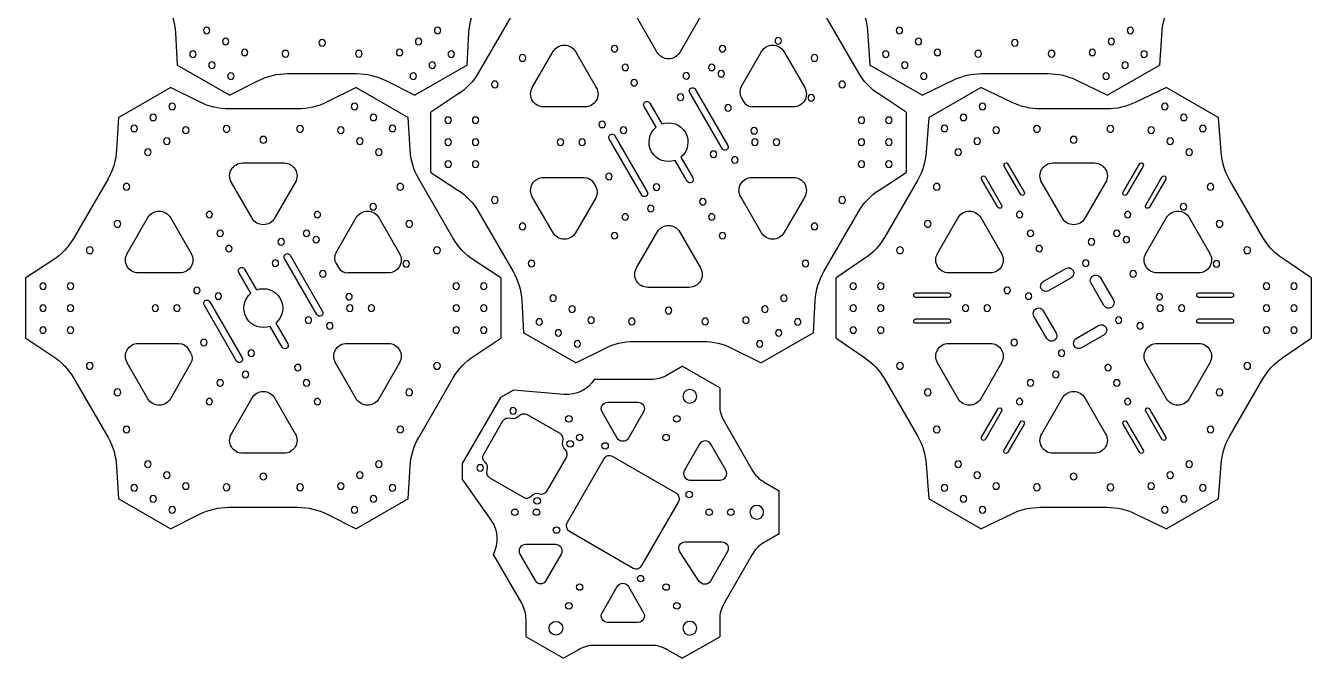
# Model space of a CAD drawing. Extents: x 8 to 603, y 6 to 603.
# Drawn here: x 8 to 603, y 6 to 299 of the extents above; entities that cross this region are included whole.
import ezdxf

# ---------------------------------------------------------------- set-up
doc = ezdxf.new("R2010")
doc.units = 0
doc.layers.add('1', color=7, linetype='CONTINUOUS')

msp = doc.modelspace()

# ---------------------------------------------------------------- linework, layer by layer
at = {"layer": '1', "color": 163, "linetype": 'CONTINUOUS'}
for p, q in [((233.80478, 305.350001), (217.828979, 277.679102)), ((300.509661, 286.997433), (290.901965, 303.638449)), ((320.509661, 303.638449), (310.901965, 286.997433)), ((393.582647, 277.679102), (377.606846, 305.350001)), ((77.444585, 296.078674), (78.27389, 281.101617)), ((212.47064, 281.101617), (213.299945, 296.078674)), ((397.795811, 297.060582), (398.940986, 281.101617)), ((533.137736, 281.101617), (534.282911, 297.060582)), ((242.663667, 270.694044), (252.271362, 287.33506)), ((262.663667, 287.33506), (272.271362, 270.694044)), ((339.36729, 271.087265), (348.747959, 287.33506)), ((359.140264, 287.33506), (368.747959, 270.694044)), ((102.47064, 267.131617), (78.27389, 281.101617)), ((212.47064, 281.101617), (188.27389, 267.131617)), ((423.137736, 267.131617), (398.940986, 281.101617)), ((533.137736, 281.101617), (508.940986, 267.131617)), ((102.47064, 267.131617), (115.855805, 273.901946)), ((129.396464, 277.131617), (161.348066, 277.131617)), ((174.888725, 273.901946), (188.27389, 267.131617)), ((423.137736, 267.131617), (437.531193, 274.119349)), ((450.63319, 277.131617), (481.445532, 277.131617)), ((494.547529, 274.119349), (508.940986, 267.131617)), ((51.063251, 256.809902), (75.260001, 270.779902)), ((88.645166, 264.009572), (75.260001, 270.779902)), ((161.063251, 270.779902), (147.678086, 264.009572)), ((161.063251, 270.779902), (185.260001, 256.809902)), ((330.526321, 242.400273), (315.526321, 268.381036)), ((318.124397, 269.881036), (333.124397, 243.900273)), ((426.151625, 256.809902), (450.348375, 270.779902)), ((464.741832, 263.79217), (450.348375, 270.779902)), ((536.151625, 270.779902), (521.758168, 263.79217)), ((536.151625, 270.779902), (560.348375, 256.809902)), ((208.261673, 267.567382), (195.705813, 259.360655)), ((299.969715, 252.325868), (294.406775, 261.961163)), ((297.004851, 263.461163), (302.567791, 253.825868)), ((339.36729, 266.087265), (340.460342, 264.194044)), ((415.705813, 259.360655), (403.149953, 267.567382)), ((51.063251, 256.809902), (50.233946, 241.832844)), ((134.137427, 260.779902), (102.185825, 260.779902)), ((186.089306, 241.832844), (185.260001, 256.809902)), ((195.705813, 231.420655), (195.705813, 259.360655)), ((267.07521, 261.694044), (247.85982, 261.694044)), ((363.551806, 261.694044), (344.790469, 261.694044)), ((415.705813, 259.360655), (415.705813, 231.420655)), ((426.151625, 256.809902), (425.00645, 240.850936)), ((508.656171, 260.779902), (477.843829, 260.779902)), ((561.49355, 240.850936), (560.348375, 256.809902)), ((293.287229, 220.900273), (278.287229, 246.881036)), ((280.885305, 248.381036), (295.885305, 222.400273)), ((311.441911, 238.455441), (317.004851, 228.820146)), ((108.553931, 235.779902), (127.769321, 235.779902)), ((314.406775, 227.320146), (308.843835, 236.955441)), ((468.572127, 221.275437), (461.072127, 234.265818)), ((462.831891, 235.281818), (470.331891, 222.291437)), ((483.642305, 235.779902), (502.857695, 235.779902)), ((516.168109, 222.291437), (523.668109, 235.281818)), ((525.427873, 234.265818), (517.927873, 221.275437)), ((46.260593, 228.491454), (30.284792, 200.820555)), ((112.965474, 210.138886), (103.357778, 226.779902)), ((132.965474, 226.779902), (123.357778, 210.138886)), ((206.03846, 200.820555), (190.062659, 228.491454)), ((195.705813, 231.420655), (208.261673, 223.213927)), ((247.85982, 229.087265), (266.621156, 229.087265)), ((270.951284, 226.587265), (272.044336, 224.694044)), ((344.336416, 229.087265), (363.551806, 229.087265)), ((403.149953, 223.213927), (415.705813, 231.420655)), ((421.064152, 227.99814), (405.657981, 201.313869)), ((458.152109, 215.259437), (450.652109, 228.249818)), ((452.411873, 229.265818), (459.911873, 216.275437)), ((488.053848, 210.138886), (478.446152, 226.779902)), ((508.053848, 226.779902), (498.446152, 210.138886)), ((526.588127, 216.275437), (534.088127, 229.265818)), ((535.847891, 228.249818), (528.347891, 215.259437)), ((580.842019, 201.313869), (565.435848, 227.99814)), ((252.271362, 203.446249), (242.663667, 220.087265)), ((272.044336, 219.694044), (262.663667, 203.446249)), ((348.747959, 203.446249), (339.140264, 220.087265)), ((368.747959, 220.087265), (359.140264, 203.446249)), ((55.11948, 193.835496), (64.727175, 210.476513)), ((75.11948, 210.476513), (84.727175, 193.835496)), ((151.823103, 194.228718), (161.203772, 210.476513)), ((171.596077, 210.476513), (181.203772, 193.835496)), ((217.828979, 213.102207), (233.80478, 185.431308)), ((377.606846, 185.431308), (393.582647, 213.102207)), ((430.207854, 193.835496), (439.815549, 210.476513)), ((450.207854, 210.476513), (459.815549, 193.835496)), ((526.684451, 193.835496), (536.292146, 210.476513)), ((546.684451, 210.476513), (556.292146, 193.835496)), ((290.901965, 187.14286), (300.509661, 203.783876)), ((310.901965, 203.783876), (320.509661, 187.14286)), ((20.717486, 190.708835), (8.161626, 182.502107)), ((142.982134, 165.541726), (127.982134, 191.522488)), ((130.58021, 193.022488), (145.58021, 167.041726)), ((228.161626, 182.502107), (215.605766, 190.708835)), ((396.498282, 191.473341), (383.25, 182.502107)), ((603.25, 182.502107), (590.001718, 191.473341)), ((79.531023, 184.835496), (60.315633, 184.835496)), ((112.425528, 175.46732), (106.862588, 185.102615)), ((109.460664, 186.602615), (115.023604, 176.96732)), ((151.823103, 189.228718), (152.916155, 187.335496)), ((176.007619, 184.835496), (157.246282, 184.835496)), ((454.619397, 184.835496), (435.404007, 184.835496)), ((479.178848, 180.904058), (489.571152, 186.904058)), ((551.095993, 184.835496), (531.880603, 184.835496)), ((8.161626, 154.562107), (8.161626, 182.502107)), ((228.161626, 182.502107), (228.161626, 154.562107)), ((383.25, 154.562107), (383.25, 182.502107)), ((492.071152, 182.573931), (481.678848, 176.573931)), ((507.291824, 169.710955), (501.291824, 180.10326)), ((505.621951, 182.60326), (511.621951, 172.210955)), ((603.25, 182.502107), (603.25, 154.562107)), ((315.313508, 178.14286), (296.098118, 178.14286)), ((420.234, 175.564107), (435.234, 175.564107)), ((435.234, 173.532107), (420.234, 173.532107)), ((551.266, 175.564107), (566.266, 175.564107)), ((566.266, 173.532107), (551.266, 173.532107)), ((105.743042, 144.041726), (90.743042, 170.022488)), ((93.341118, 171.522488), (108.341118, 145.541726)), ((237.778133, 172.089918), (238.607438, 157.11286)), ((372.804188, 157.11286), (373.633493, 172.089918)), ((479.208176, 167.35326), (485.208176, 156.960955)), ((123.897724, 161.596894), (129.460664, 151.961599)), ((420.234, 163.532107), (435.234, 163.532107)), ((435.234, 161.500107), (420.234, 161.500107)), ((480.878049, 154.460955), (474.878049, 164.85326)), ((551.266, 163.532107), (566.266, 163.532107)), ((566.266, 161.500107), (551.266, 161.500107)), ((126.862588, 150.461599), (121.299648, 160.096894)), ((262.804188, 143.14286), (238.607438, 157.11286)), ((372.804188, 157.11286), (348.607438, 143.14286)), ((494.428848, 154.490283), (504.821152, 160.490283)), ((507.321152, 156.160156), (496.928848, 150.160156)), ((8.161626, 154.562107), (20.717486, 146.355379)), ((60.315633, 152.228718), (79.076969, 152.228718)), ((83.407096, 149.728718), (84.500149, 147.835496)), ((156.792229, 152.228718), (176.007619, 152.228718)), ((215.605766, 146.355379), (228.161626, 154.562107)), ((262.804188, 143.14286), (276.189353, 149.91319)), ((289.730012, 153.14286), (321.681614, 153.14286)), ((335.222273, 149.91319), (348.607438, 143.14286)), ((383.25, 154.562107), (396.498282, 145.590874)), ((435.404007, 152.228718), (454.619397, 152.228718)), ((531.880603, 152.228718), (551.095993, 152.228718)), ((590.001718, 145.590874), (603.25, 154.562107)), ((64.727175, 126.587702), (55.11948, 143.228718)), ((84.500149, 142.835496), (75.11948, 126.587702)), ((161.203772, 126.587702), (151.596077, 143.228718)), ((181.203772, 143.228718), (171.596077, 126.587702)), ((439.815549, 126.587702), (430.207854, 143.228718)), ((459.815549, 143.228718), (450.207854, 126.587702)), ((536.292146, 126.587702), (526.684451, 143.228718)), ((556.292146, 143.228718), (546.684451, 126.587702)), ((305.150395, 137.617415), (312.081264, 141.612794)), ((329.401772, 131.612794), (312.081264, 141.612794)), ((30.284792, 136.24366), (46.260593, 108.57276)), ((190.062659, 108.57276), (206.03846, 136.24366)), ((271.503469, 135.612794), (297.659059, 135.612794)), ((329.401772, 131.612794), (329.407107, 123.612796)), ((405.657981, 135.750345), (421.064152, 109.066075)), ((565.435848, 109.066075), (580.842019, 135.750345)), ((103.357778, 110.284313), (112.965474, 126.925329)), ((123.357778, 126.925329), (132.965474, 110.284313)), ((227.90435, 127.076896), (210.260756, 96.517296)), ((233.975891, 130.582302), (227.90435, 127.076896)), ((257.4403, 128.545198), (233.975891, 130.582302)), ((277.581264, 124.981397), (291.581264, 124.981397)), ((478.446152, 110.284313), (488.053848, 126.925329)), ((498.446152, 126.925329), (508.053848, 110.284313)), ((255.514229, 110.393167), (240.148644, 119.264491)), ((281.983188, 108.357042), (274.983188, 120.481397)), ((294.17934, 120.481397), (287.17934, 108.357042)), ((450.652109, 108.814396), (458.152109, 121.804777)), ((459.911873, 120.788777), (452.411873, 107.798396)), ((534.088127, 107.798396), (526.588127, 120.788777)), ((528.347891, 121.804777), (535.847891, 108.814396)), ((220.173343, 100.923605), (229.044667, 116.28919)), ((331.416722, 116.122798), (344.494517, 93.471393)), ((461.072127, 102.798396), (468.572127, 115.788777)), ((470.331891, 114.772777), (462.831891, 101.782396)), ((523.668109, 101.782396), (516.168109, 114.772777)), ((517.927873, 115.788777), (525.427873, 102.798396)), ((127.769321, 101.284313), (108.553931, 101.284313)), ((320.052407, 105.543575), (313.052407, 93.419219)), ((332.24856, 93.419219), (325.24856, 105.543575)), ((502.857695, 101.284313), (483.642305, 101.284313)), ((50.233946, 95.23137), (51.063251, 80.254313)), ((185.260001, 80.254313), (186.089306, 95.23137)), ((210.260756, 96.517296), (210.260756, 89.506483)), ((249.618206, 83.923605), (258.489531, 99.28919)), ((275.760756, 98.703829), (258.760756, 69.258965)), ((309.303696, 82.801905), (279.858832, 99.801905)), ((425.00645, 96.213278), (426.151625, 80.254313)), ((560.348375, 80.254313), (561.49355, 96.213278)), ((223.757144, 70.204262), (210.260756, 89.506483)), ((223.148644, 89.819628), (238.514229, 80.948303)), ((315.650484, 88.919219), (329.650484, 88.919219)), ((349.976238, 87.986016), (356.901772, 83.981397)), ((356.901772, 63.981397), (356.901772, 83.981397)), ((75.260001, 66.284313), (51.063251, 80.254313)), ((185.260001, 80.254313), (161.063251, 66.284313)), ((293.401772, 49.258965), (310.401772, 78.703829)), ((450.348375, 66.284313), (426.151625, 80.254313)), ((560.348375, 80.254313), (536.151625, 66.284313)), ((75.260001, 66.284313), (88.645166, 73.054642)), ((102.185825, 76.284313), (134.137427, 76.284313)), ((147.678086, 73.054642), (161.063251, 66.284313)), ((450.348375, 66.284313), (464.741832, 73.272045)), ((477.843829, 76.284313), (508.656171, 76.284313)), ((521.758168, 73.272045), (536.151625, 66.284313)), ((259.858832, 65.160889), (289.303696, 48.160889)), ((313.485423, 60.293575), (330.372167, 60.293575)), ((356.901772, 63.981397), (349.976238, 59.976778)), ((237.745806, 31.839996), (224.668011, 54.491401)), ((236.913969, 54.543575), (243.913969, 42.419219)), ((253.512045, 59.043575), (239.512045, 59.043575)), ((249.110121, 42.419219), (256.110121, 54.543575)), ((319.977262, 41.979105), (310.979807, 55.643755)), ((332.970248, 55.793575), (325.080955, 42.128919)), ((344.494517, 54.491401), (331.416722, 31.839996)), ((274.983188, 27.481397), (281.983188, 39.605753)), ((287.17934, 39.605753), (294.17934, 27.481397)), ((239.760756, 16.35), (239.755422, 24.349998)), ((329.407107, 24.349998), (329.401772, 16.35)), ((291.581264, 22.981397), (277.581264, 22.981397)), ((239.760756, 16.35), (257.081264, 6.35)), ((297.659059, 12.35), (271.503469, 12.35)), ((312.081264, 6.35), (329.401772, 16.35)), ((264.012133, 10.345379), (257.081264, 6.35)), ((312.081264, 6.35), (305.150395, 10.345379))]:
    msp.add_line(p, q, dxfattribs=at)
at = {"layer": '1', "color": 163, "linetype": 'CONTINUOUS', "extrusion": (0, 0, -1)}
for centre, radius in [((-91.923447, 297.123343), 1.5), ((-198.821083, 297.123343), 1.5), ((-412.590543, 297.123343), 1.5), ((-519.488179, 297.123343), 1.5), ((-100.722265, 292.043343), 1.5), ((-145.372265, 291.379411), 1.55), ((-190.022265, 292.043343), 1.5), ((-356.537528, 292.347542), 1.5), ((-421.389361, 292.043343), 1.5), ((-466.039361, 291.379411), 1.55), ((-510.689361, 292.043343), 1.5), ((-85.573447, 286.12482), 1.5), ((-109.521083, 286.963343), 1.5), ((-128.372265, 286.379411), 1.55), ((-162.372265, 286.379411), 1.55), ((-181.223447, 286.963343), 1.5), ((-205.171083, 286.12482), 1.5), ((-238.155831, 284.390655), 1.55), ((-280.705813, 288.691925), 1.5), ((-330.705813, 288.691925), 1.5), ((-373.255794, 284.390655), 1.55), ((-406.240543, 286.12482), 1.5), ((-430.188179, 286.963343), 1.5), ((-449.039361, 286.379411), 1.55), ((-483.039361, 286.379411), 1.55), ((-501.890543, 286.963343), 1.5), ((-525.838179, 286.12482), 1.5), ((-94.372265, 281.04482), 1.5), ((-196.372265, 281.04482), 1.5), ((-285.705813, 280.031671), 1.5), ((-325.705813, 280.031671), 1.5), ((-415.039361, 281.04482), 1.5), ((-517.039361, 281.04482), 1.5), ((-103.171083, 275.96482), 1.5), ((-187.573447, 275.96482), 1.5), ((-289.79591, 272.947414), 1.5), ((-313.941385, 276.126226), 1.5), ((-330.123753, 277.097542), 1.5), ((-423.838179, 275.96482), 1.5), ((-508.240543, 275.96482), 1.5), ((-225.325704, 272.168223), 1.55), ((-386.085922, 272.168223), 1.55), ((-75.960444, 261.946698), 1.5), ((-160.362808, 261.946698), 1.5), ((-311.2877, 266.222542), 1.5), ((-333.262573, 261.300557), 1.5), ((-371.787528, 265.933767), 1.5), ((-451.048818, 261.946698), 1.5), ((-535.451182, 261.946698), 1.5), ((-67.161626, 256.866698), 1.5), ((-169.161626, 256.866698), 1.5), ((-203.705813, 255.550655), 1.5), ((-216.405813, 255.550655), 1.5), ((-395.005813, 255.550655), 1.5), ((-407.705813, 255.550655), 1.5), ((-442.25, 256.866698), 1.5), ((-544.25, 256.866698), 1.5), ((-58.362808, 251.786698), 1.5), ((-82.310444, 250.948176), 1.5), ((-101.161626, 251.532107), 1.55), ((-135.161626, 251.532107), 1.55), ((-154.012808, 250.948176), 1.5), ((-177.960444, 251.786698), 1.5), ((-274.970241, 253.626226), 1.5), ((-284.873926, 250.972542), 1.5), ((-345.373753, 250.683767), 1.5), ((-433.451182, 251.786698), 1.5), ((-457.398818, 250.948176), 1.5), ((-476.25, 251.532107), 1.55), ((-510.25, 251.532107), 1.55), ((-529.101182, 250.948176), 1.5), ((-553.048818, 251.786698), 1.5), ((-73.511626, 245.868176), 1.5), ((-118.161626, 246.532107), 1.55), ((-162.811626, 245.868176), 1.5), ((-203.705813, 245.390655), 1.5), ((-216.405813, 245.390655), 1.5), ((-255.705813, 245.390655), 1.5), ((-265.705813, 245.390655), 1.5), ((-345.705813, 245.390655), 1.5), ((-355.705813, 245.390655), 1.5), ((-395.005813, 245.390655), 1.5), ((-407.705813, 245.390655), 1.5), ((-448.6, 245.868176), 1.5), ((-493.25, 246.532107), 1.55), ((-537.9, 245.868176), 1.5), ((-64.712808, 240.788176), 1.5), ((-171.610444, 240.788176), 1.5), ((-326.5377, 239.808767), 1.5), ((-336.441385, 237.155083), 1.5), ((-439.801182, 240.788176), 1.5), ((-546.698818, 240.788176), 1.5), ((-203.705813, 235.230655), 1.5), ((-216.405813, 235.230655), 1.5), ((-395.005813, 235.230655), 1.5), ((-407.705813, 235.230655), 1.5), ((-54.781517, 224.754539), 1.55), ((-181.541734, 224.754539), 1.55), ((-278.149053, 229.480752), 1.5), ((-429.869891, 224.754539), 1.55), ((-556.630109, 224.754539), 1.55), ((-300.123926, 224.558767), 1.5), ((-168.993341, 215.488995), 1.5), ((-225.325704, 218.613086), 1.55), ((-297.470241, 214.655083), 1.5), ((-321.615716, 217.833895), 1.5), ((-386.085922, 218.613086), 1.55), ((-544.081715, 215.488995), 1.5), ((-50.611644, 207.532107), 1.55), ((-93.161626, 211.833377), 1.5), ((-143.161626, 211.833377), 1.5), ((-185.711607, 207.532107), 1.55), ((-285.705813, 210.749638), 1.5), ((-325.705813, 210.749638), 1.5), ((-425.700019, 207.532107), 1.55), ((-468.25, 211.833377), 1.5), ((-518.25, 211.833377), 1.5), ((-560.799981, 207.532107), 1.55), ((-98.161626, 203.173123), 1.5), ((-138.161626, 203.173123), 1.5), ((-238.155831, 206.390655), 1.55), ((-280.705813, 202.089384), 1.5), ((-330.705813, 202.089384), 1.5), ((-373.255794, 206.390655), 1.55), ((-473.25, 203.173123), 1.5), ((-513.25, 203.173123), 1.5), ((-37.781517, 195.309675), 1.55), ((-102.251723, 196.088867), 1.5), ((-126.397198, 199.267679), 1.5), ((-142.579566, 200.238995), 1.5), ((-198.541734, 195.309675), 1.55), ((-412.869891, 195.309675), 1.55), ((-477.340097, 196.088867), 1.5), ((-501.485572, 199.267679), 1.5), ((-517.66794, 200.238995), 1.5), ((-573.630109, 195.309675), 1.55), ((-123.743513, 189.363995), 1.5), ((-184.243341, 189.07522), 1.5), ((-242.325704, 189.168223), 1.55), ((-369.085922, 189.168223), 1.55), ((-498.831887, 189.363995), 1.5), ((-559.331715, 189.07522), 1.5), ((-145.718386, 184.44201), 1.5), ((-520.80676, 184.44201), 1.5), ((-16.161626, 178.692107), 1.5), ((-28.861626, 178.692107), 1.5), ((-207.461626, 178.692107), 1.5), ((-220.161626, 178.692107), 1.5), ((-391.25, 178.692107), 1.5), ((-403.95, 178.692107), 1.5), ((-582.55, 178.692107), 1.5), ((-595.25, 178.692107), 1.5), ((-87.426054, 176.767679), 1.5), ((-97.329739, 174.113995), 1.5), ((-157.829566, 173.82522), 1.5), ((-252.256995, 173.134586), 1.5), ((-359.154631, 173.134586), 1.5), ((-462.514428, 176.767679), 1.5), ((-472.418113, 174.113995), 1.5), ((-532.91794, 173.82522), 1.5), ((-16.161626, 168.532107), 1.5), ((-28.861626, 168.532107), 1.5), ((-68.161626, 168.532107), 1.5), ((-78.161626, 168.532107), 1.5), ((-158.161626, 168.532107), 1.5), ((-168.161626, 168.532107), 1.5), ((-207.461626, 168.532107), 1.5), ((-220.161626, 168.532107), 1.5), ((-261.055813, 168.054586), 1.5), ((-305.705813, 167.390655), 1.55), ((-350.355813, 168.054586), 1.5), ((-391.25, 168.532107), 1.5), ((-403.95, 168.532107), 1.5), ((-443.25, 168.532107), 1.5), ((-453.25, 168.532107), 1.5), ((-533.25, 168.532107), 1.5), ((-543.25, 168.532107), 1.5), ((-582.55, 168.532107), 1.5), ((-595.25, 168.532107), 1.5), ((-138.993513, 162.95022), 1.5), ((-148.897198, 160.296536), 1.5), ((-245.906995, 162.136063), 1.5), ((-269.854631, 162.974586), 1.5), ((-288.705813, 162.390655), 1.55), ((-322.705813, 162.390655), 1.55), ((-341.556995, 162.974586), 1.5), ((-365.504631, 162.136063), 1.5), ((-514.081887, 162.95022), 1.5), ((-523.985572, 160.296536), 1.5), ((-16.161626, 158.372107), 1.5), ((-28.861626, 158.372107), 1.5), ((-207.461626, 158.372107), 1.5), ((-220.161626, 158.372107), 1.5), ((-254.705813, 157.056063), 1.5), ((-356.705813, 157.056063), 1.5), ((-391.25, 158.372107), 1.5), ((-403.95, 158.372107), 1.5), ((-582.55, 158.372107), 1.5), ((-595.25, 158.372107), 1.5), ((-90.604866, 152.622205), 1.5), ((-112.579739, 147.70022), 1.5), ((-263.504631, 151.976063), 1.5), ((-347.906995, 151.976063), 1.5), ((-465.69324, 152.622205), 1.5), ((-487.668113, 147.70022), 1.5), ((-37.781517, 141.754539), 1.55), ((-198.541734, 141.754539), 1.55), ((-412.869891, 141.754539), 1.55), ((-573.630109, 141.754539), 1.55), ((-109.926054, 137.796536), 1.5), ((-134.071529, 140.975348), 1.5), ((-485.014428, 137.796536), 1.5), ((-509.159903, 140.975348), 1.5), ((-50.611644, 129.532107), 1.55), ((-98.161626, 133.891091), 1.5), ((-138.161626, 133.891091), 1.5), ((-185.711607, 129.532107), 1.55), ((-425.700019, 129.532107), 1.55), ((-473.25, 133.891091), 1.5), ((-513.25, 133.891091), 1.5), ((-560.799981, 129.532107), 1.55), ((-93.161626, 125.230837), 1.5), ((-143.161626, 125.230837), 1.5), ((-315.581264, 127.674972), 3.175), ((-468.25, 125.230837), 1.5), ((-518.25, 125.230837), 1.5), ((-233.749549, 120.938285), 1.5), ((-54.781517, 112.309675), 1.55), ((-181.541734, 112.309675), 1.55), ((-429.869891, 112.309675), 1.55), ((-556.630109, 112.309675), 1.55), ((-64.712808, 96.276039), 1.5), ((-171.610444, 96.276039), 1.5), ((-218.499549, 94.52451), 1.5), ((-439.801182, 96.276039), 1.5), ((-546.698818, 96.276039), 1.5), ((-73.511626, 91.196039), 1.5), ((-118.161626, 90.532107), 1.55), ((-162.811626, 91.196039), 1.5), ((-448.6, 91.196039), 1.5), ((-493.25, 90.532107), 1.55), ((-537.9, 91.196039), 1.5), ((-58.362808, 85.277516), 1.5), ((-82.310444, 86.116039), 1.5), ((-101.161626, 85.532107), 1.55), ((-135.161626, 85.532107), 1.55), ((-154.012808, 86.116039), 1.5), ((-177.960444, 85.277516), 1.5), ((-433.451182, 85.277516), 1.5), ((-457.398818, 86.116039), 1.5), ((-476.25, 85.532107), 1.55), ((-510.25, 85.532107), 1.55), ((-529.101182, 86.116039), 1.5), ((-553.048818, 85.277516), 1.5), ((-67.161626, 80.197516), 1.5), ((-169.161626, 80.197516), 1.5), ((-442.25, 80.197516), 1.5), ((-544.25, 80.197516), 1.5), ((-75.960444, 75.117516), 1.5), ((-160.362808, 75.117516), 1.5), ((-346.581264, 73.981397), 3.175), ((-451.048818, 75.117516), 1.5), ((-535.451182, 75.117516), 1.5), ((-315.581264, 20.287822), 3.175)]:
    msp.add_circle(centre, radius, dxfattribs=at)
at = {"layer": '1', "color": 163, "linetype": 'CONTINUOUS'}
for centre, radius in [((259.581264, 117.282667), 1.5), ((309.581264, 117.282667), 1.5), ((260.163324, 105.688285), 1.5), ((264.581264, 108.622413), 1.5), ((304.581264, 108.622413), 1.5), ((276.345693, 104.716969), 1.5), ((315.316836, 82.216969), 1.5), ((244.913324, 79.27451), 1.5), ((234.581264, 73.981397), 1.5), ((244.581264, 73.981397), 1.5), ((324.581264, 73.981397), 1.5), ((334.581264, 73.981397), 1.5), ((253.845693, 65.745826), 1.5), ((292.816836, 43.245826), 1.5), ((264.581264, 39.340381), 1.5), ((304.581264, 39.340381), 1.5), ((259.581264, 30.680127), 1.5), ((309.581264, 30.680127), 1.5), ((253.581264, 20.287822), 3.175)]:
    msp.add_circle(centre, radius, dxfattribs=at)
at = {"layer": '1', "color": 163, "linetype": 'CONTINUOUS', "extrusion": (0, 0, -1)}
for centre, radius, start, end in [((-367.872751, 294.913379), 30, 150, 175.895634), ((-564.205971, 294.913379), 30, 4.104366, 30), ((-47.49047, 294.420064), 30, 150, 176.830672), ((-243.25406, 294.420064), 30, 3.169328, 30), ((-257.467515, 284.33506), 6, 30, 150), ((-305.705813, 289.997433), 6, 210, 330), ((-353.944111, 284.33506), 6, 30, 150), ((-129.396464, 247.131617), 30, 63.169328, 90), ((-161.348066, 247.131617), 30, 90, 116.830672), ((-191.848217, 292.679102), 30, 210, 236.830672), ((-419.563409, 292.679102), 30, 303.169328, 330), ((-450.63319, 247.131617), 30, 64.104366, 90), ((-481.445532, 247.131617), 30, 90, 115.895634), ((-247.85982, 267.694044), 6, 270, 30), ((-267.07521, 267.694044), 6, 150, 270), ((-316.825359, 269.131036), 1.5, 330, 150), ((-363.551806, 267.694044), 6, 150, 270), ((-102.185825, 290.779902), 30, 270, 296.830672), ((-134.137427, 290.779902), 30, 243.169328, 270), ((-295.705813, 262.711163), 1.5, 330, 150), ((-477.843829, 290.779902), 30, 270, 295.895634), ((-508.656171, 290.779902), 30, 244.104366, 270), ((-305.705813, 245.390655), 9, 249.594068, 50.405932), ((-305.705813, 245.390655), 9, 69.594068, 230.405932), ((-279.586267, 247.631036), 1.5, 330, 150), ((-20.279831, 243.491454), 30, 183.169328, 210), ((-216.043421, 243.491454), 30, 330, 356.830672), ((-331.825359, 243.150273), 1.5, 150, 330), ((-395.08339, 242.99814), 30, 184.104366, 210), ((-591.41661, 242.99814), 30, 330, 355.895634), ((-108.553931, 229.779902), 6, 330, 90), ((-127.769321, 229.779902), 6, 90, 210), ((-461.952009, 234.773818), 1.016, 330, 150), ((-483.642305, 229.779902), 6, 330, 90), ((-502.857695, 229.779902), 6, 90, 210), ((-524.547991, 234.773818), 1.016, 30, 210), ((-247.85982, 223.087265), 6, 330, 90), ((-266.621156, 224.087265), 5, 90, 150), ((-315.705813, 228.070146), 1.5, 150, 330), ((-344.336416, 223.087265), 6, 330, 90), ((-363.551806, 223.087265), 6, 90, 210), ((-451.531991, 228.757818), 1.016, 330, 150), ((-534.968009, 228.757818), 1.016, 30, 210), ((-191.848217, 198.102207), 30, 123.169328, 150), ((-267.714209, 222.194044), 5, 150, 210), ((-294.586267, 221.650273), 1.5, 150, 330), ((-419.563409, 198.102207), 30, 30, 56.830672), ((-469.452009, 221.783437), 1.016, 150, 330), ((-517.047991, 221.783437), 1.016, 210, 30), ((-459.031991, 215.767437), 1.016, 150, 330), ((-527.468009, 215.767437), 1.016, 210, 30), ((-69.923328, 207.476513), 6, 30, 150), ((-118.161626, 213.138886), 6, 210, 330), ((-166.399924, 207.476513), 6, 30, 150), ((-445.011702, 207.476513), 6, 30, 150), ((-493.25, 213.138886), 6, 210, 330), ((-541.488298, 207.476513), 6, 30, 150), ((-257.467515, 206.446249), 6, 210, 330), ((-305.705813, 200.783876), 6, 30, 150), ((-353.944111, 206.446249), 6, 210, 330), ((-4.30403, 215.820555), 30, 210, 236.830672), ((-232.019222, 215.820555), 30, 303.169328, 330), ((-379.677219, 216.313869), 30, 210, 235.895634), ((-606.822781, 216.313869), 30, 304.104366, 330), ((-60.315633, 190.835496), 6, 270, 30), ((-79.531023, 190.835496), 6, 150, 270), ((-129.281172, 192.272488), 1.5, 330, 150), ((-176.007619, 190.835496), 6, 150, 270), ((-435.404007, 190.835496), 6, 270, 30), ((-454.619397, 190.835496), 6, 150, 270), ((-531.880603, 190.835496), 6, 270, 30), ((-551.095993, 190.835496), 6, 150, 270), ((-108.161626, 185.852615), 1.5, 330, 150), ((-207.824018, 170.431308), 30, 150, 176.830672), ((-296.098118, 184.14286), 6, 270, 30), ((-315.313508, 184.14286), 6, 150, 270), ((-403.587608, 170.431308), 30, 3.169328, 30), ((-490.821152, 184.738995), 2.5, 60, 240), ((-480.428848, 178.738995), 2.5, 240, 60), ((-503.456887, 181.35326), 2.5, 330, 150), ((-118.161626, 168.532107), 9, 249.594068, 50.405932), ((-118.161626, 168.532107), 9, 69.594068, 230.405932), ((-420.234, 174.548107), 1.016, 270, 90), ((-435.234, 174.548107), 1.016, 90, 270), ((-551.266, 174.548107), 1.016, 270, 90), ((-566.266, 174.548107), 1.016, 90, 270), ((-92.04208, 170.772488), 1.5, 330, 150), ((-144.281172, 166.291726), 1.5, 150, 330), ((-477.043113, 166.10326), 2.5, 330, 150), ((-509.456887, 170.960955), 2.5, 150, 330), ((-420.234, 162.516107), 1.016, 270, 90), ((-435.234, 162.516107), 1.016, 90, 270), ((-506.071152, 158.32522), 2.5, 60, 240), ((-551.266, 162.516107), 1.016, 270, 90), ((-566.266, 162.516107), 1.016, 90, 270), ((-483.043113, 155.710955), 2.5, 150, 330), ((-60.315633, 146.228718), 6, 330, 90), ((-79.076969, 147.228718), 5, 90, 150), ((-128.161626, 151.211599), 1.5, 150, 330), ((-156.792229, 146.228718), 6, 330, 90), ((-176.007619, 146.228718), 6, 90, 210), ((-289.730012, 123.14286), 30, 63.169328, 90), ((-321.681614, 123.14286), 30, 90, 116.830672), ((-435.404007, 146.228718), 6, 330, 90), ((-454.619397, 146.228718), 6, 90, 210), ((-495.678848, 152.32522), 2.5, 240, 60), ((-531.880603, 146.228718), 6, 330, 90), ((-551.095993, 146.228718), 6, 90, 210), ((-4.30403, 121.24366), 30, 123.169328, 150), ((-80.170022, 145.335496), 5, 150, 210), ((-107.04208, 144.791726), 1.5, 150, 330), ((-232.019222, 121.24366), 30, 30, 56.830672), ((-379.677219, 120.750345), 30, 124.104366, 150), ((-606.822781, 120.750345), 30, 30, 55.895634), ((-258.737671, 143.488987), 15, 211.673595, 274.961794), ((-69.923328, 129.587702), 6, 210, 330), ((-118.161626, 123.925329), 6, 30, 150), ((-166.399924, 129.587702), 6, 210, 330), ((-277.581264, 121.981397), 3, 330, 90), ((-291.581264, 121.981397), 3, 90, 210), ((-445.011702, 129.587702), 6, 210, 330), ((-493.25, 123.925329), 6, 30, 150), ((-541.488298, 129.587702), 6, 210, 330), ((-238.648644, 116.666415), 3, 41.087489, 120), ((-459.031991, 121.296777), 1.016, 30, 210), ((-527.468009, 121.296777), 1.016, 330, 150), ((-231.642743, 114.78919), 3, 30, 108.912511), ((-469.452009, 115.280777), 1.016, 30, 210), ((-517.047991, 115.280777), 1.016, 330, 150), ((-20.279831, 93.57276), 30, 150, 176.830672), ((-108.553931, 107.284313), 6, 270, 30), ((-127.769321, 107.284313), 6, 150, 270), ((-216.043421, 93.57276), 30, 3.169328, 30), ((-284.581264, 109.857042), 3, 210, 330), ((-395.08339, 94.066075), 30, 150, 175.895634), ((-451.531991, 108.306396), 1.016, 210, 30), ((-483.642305, 107.284313), 6, 270, 30), ((-502.857695, 107.284313), 6, 150, 270), ((-534.968009, 108.306396), 1.016, 150, 330), ((-591.41661, 94.066075), 30, 4.104366, 30), ((-260.163324, 105.688285), 3.5, 311.087489, 18.912511), ((-461.952009, 102.290396), 1.016, 210, 30), ((-524.547991, 102.290396), 1.016, 150, 330), ((-222.771419, 99.423605), 3, 311.087489, 30), ((-224.648644, 92.417704), 3, 300, 18.912511), ((-244.913324, 79.27451), 3.5, 41.087489, 108.912511), ((-102.185825, 46.284313), 30, 63.169328, 90), ((-134.137427, 46.284313), 30, 90, 116.830672), ((-477.843829, 46.284313), 30, 64.104366, 90), ((-508.656171, 46.284313), 30, 90, 115.895634), ((-313.48542, 57.293575), 3, 326.637104, 90.000049), ((-330.372171, 57.293575), 3, 89.999915, 210), ((-322.482878, 43.628919), 3, 210, 326.637247), ((-284.581264, 38.105753), 3, 30, 150), ((-277.581264, 25.981397), 3, 270, 30), ((-291.581264, 25.981397), 3, 150, 270)]:
    msp.add_arc(centre, radius, start, end, dxfattribs=at)
at = {"layer": '1', "color": 163, "linetype": 'CONTINUOUS'}
for centre, radius, start, end in [((343.697417, 268.587265), 5, 150, 210), ((344.790469, 266.694044), 5, 210, 270), ((156.15323, 191.728718), 5, 150, 210), ((157.246282, 189.835496), 5, 210, 270), ((297.659059, 150.612794), 15, 270, 299.961794), ((344.407103, 123.622798), 15, 180.038206, 210), ((233.749549, 120.938285), 3.5, 251.087489, 318.912511), ((254.014229, 107.795091), 3, 341.087489, 60), ((255.891455, 100.78919), 3, 330, 48.912511), ((322.650484, 104.043575), 3, 30, 150), ((218.499549, 94.52451), 3.5, 341.087489, 48.912511), ((278.358832, 97.203829), 3, 60, 150), ((315.650484, 91.919219), 3, 150, 270), ((329.650484, 91.919219), 3, 270, 30), ((357.484898, 100.971393), 15, 210, 239.961794), ((247.02013, 85.423605), 3, 251.087489, 330), ((240.014229, 83.546379), 3, 240, 318.912511), ((307.803696, 80.203829), 3, 330, 60), ((211.464129, 61.60881), 15, 331.673595, 34.961794), ((261.358832, 67.758965), 3, 150, 240), ((357.484898, 46.991401), 15, 120.038206, 150), ((239.512045, 56.043575), 3, 90, 210), ((253.512045, 56.043575), 3, 330, 90), ((290.803696, 50.758965), 3, 240, 330), ((246.512045, 43.919219), 3, 210, 330), ((224.755425, 24.339996), 15, 0.038206, 30), ((344.407103, 24.339996), 15, 150, 179.961794), ((271.503469, -2.65), 15, 90, 119.961794), ((297.659059, -2.65), 15, 60.038206, 90)]:
    msp.add_arc(centre, radius, start, end, dxfattribs=at)

doc.saveas('drawing.dxf')
